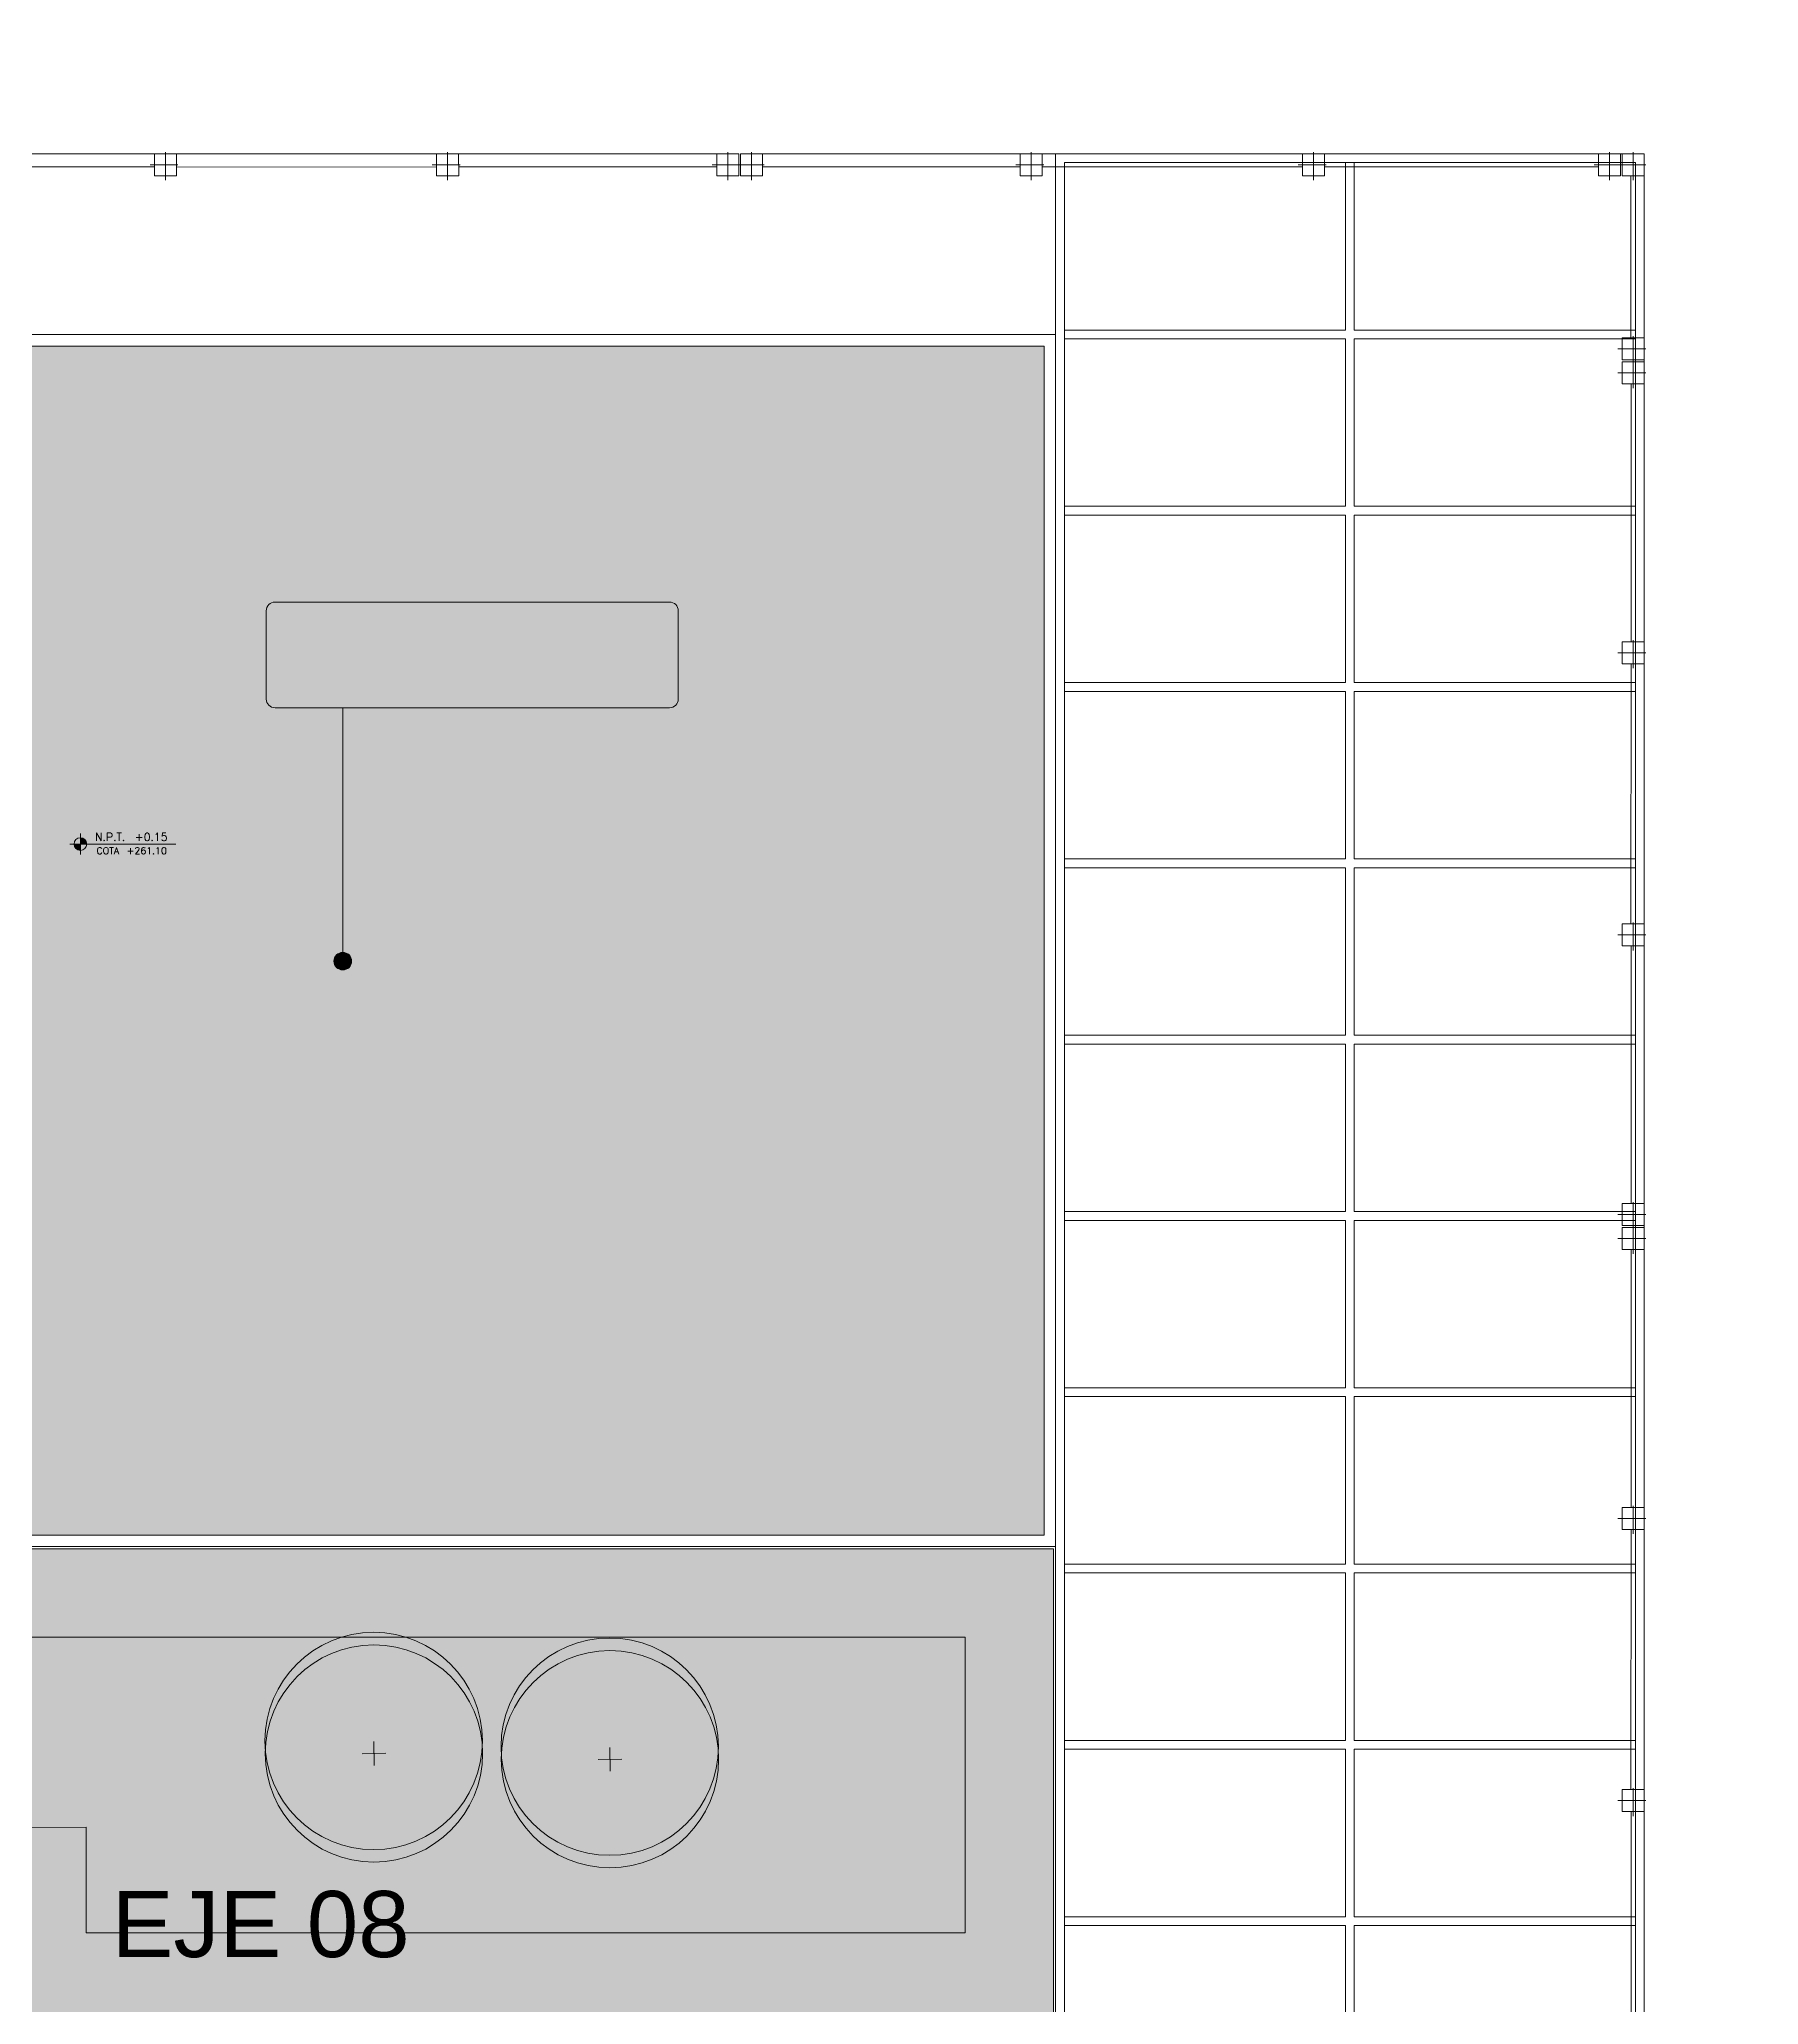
# Model space of a CAD drawing. Header units: metres. Extents: x 349703 to 349913, y 9282546 to 9282694.
# Drawn here: x 349797.83 to 349817.33, y 9282656.54 to 9282678.84 of the extents above; entities that cross this region are included whole.
import ezdxf
from ezdxf.enums import TextEntityAlignment as Align

# ---------------------------------------------------------------- set-up
doc = ezdxf.new("R2010")
doc.units = ezdxf.units.M
doc.header["$LTSCALE"] = 0.25
doc.linetypes.add('DASHDOT', pattern=[3.556, 2.54, -0.508, 0, -0.508])
for name, color, linetype, lineweight in [('AREA-VERDE', 3, 'CONTINUOUS', 9), ('ARQ-FONDO', 253, 'CONTINUOUS', 9), ('COTAS', 94, 'CONTINUOUS', 18), ('EJE-TEXTO', 5, 'CONTINUOUS', 25), ('TRAZO', 2, 'Continuous', 13)]:
    doc.layers.add(name, color=color, linetype=linetype, lineweight=lineweight)
doc.styles.get("Standard").update_dxf_attribs({"font": 'arial.ttf'})
doc.styles.add('TM-DIM', font='romans.shx')

# ---------------------------------------------------------------- blocks, each defined once
blk = doc.blocks.new('CAMINO POZO')
at = {"layer": 'ARQ-FONDO', "lineweight": 0, "elevation": 210.136}
blk.add_lwpolyline([(349942.782, 9282603.742), (349942.903, 9282603.742), (349942.903, 9282602.992), (349947.203, 9282602.992), (349947.203, 9282603.742), (349947.453, 9282603.742), (349947.453, 9282602.992), (349947.867, 9282602.992), (349947.867, 9282677.538), (349941.192, 9282677.538), (349941.192, 9282656.327), (349930.531, 9282656.327), (349930.531, 9282643.117), (349942.778, 9282643.117), (349942.782, 9282603.742)], dxfattribs=at)
blk.add_lwpolyline([(349942.882, 9282603.842), (349943.003, 9282603.842), (349943.003, 9282603.092), (349947.103, 9282603.092), (349947.103, 9282603.842), (349947.553, 9282603.842), (349947.553, 9282603.092), (349947.767, 9282603.092), (349947.767, 9282677.438), (349941.292, 9282677.438), (349941.292, 9282656.227), (349930.631, 9282656.227), (349930.631, 9282643.217), (349942.878, 9282643.217)], close=True, dxfattribs=at)
at = {"layer": 'ARQ-FONDO', "elevation": 210.136}
for points in [[(349941.292, 9282677.438), (349944.479, 9282677.438), (349944.479, 9282675.538), (349941.292, 9282675.538)], [(349944.579, 9282677.438), (349947.767, 9282677.438), (349947.767, 9282675.538), (349944.579, 9282675.538)], [(349941.292, 9282675.438), (349944.479, 9282675.438), (349944.479, 9282673.538), (349941.292, 9282673.538)], [(349944.579, 9282675.438), (349947.767, 9282675.438), (349947.767, 9282673.538), (349944.579, 9282673.538)], [(349941.292, 9282673.438), (349944.479, 9282673.438), (349944.479, 9282671.538), (349941.292, 9282671.538)], [(349944.579, 9282673.438), (349947.767, 9282673.438), (349947.767, 9282671.538), (349944.579, 9282671.538)], [(349941.292, 9282671.438), (349944.479, 9282671.438), (349944.479, 9282669.538), (349941.292, 9282669.538)], [(349944.579, 9282671.438), (349947.767, 9282671.438), (349947.767, 9282669.538), (349944.579, 9282669.538)], [(349941.292, 9282669.438), (349944.479, 9282669.438), (349944.479, 9282667.538), (349941.292, 9282667.538)], [(349944.579, 9282669.438), (349947.767, 9282669.438), (349947.767, 9282667.538), (349944.579, 9282667.538)], [(349941.292, 9282667.438), (349944.479, 9282667.438), (349944.479, 9282665.538), (349941.292, 9282665.538)], [(349944.579, 9282667.438), (349947.767, 9282667.438), (349947.767, 9282665.538), (349944.579, 9282665.538)], [(349941.292, 9282665.438), (349944.479, 9282665.438), (349944.479, 9282663.538), (349941.292, 9282663.538)], [(349944.579, 9282665.438), (349947.767, 9282665.438), (349947.767, 9282663.538), (349944.579, 9282663.538)], [(349941.292, 9282663.438), (349944.479, 9282663.438), (349944.479, 9282661.538), (349941.292, 9282661.538)], [(349944.579, 9282663.438), (349947.767, 9282663.438), (349947.767, 9282661.538), (349944.579, 9282661.538)], [(349941.292, 9282661.438), (349944.479, 9282661.438), (349944.479, 9282659.538), (349941.292, 9282659.538)], [(349944.579, 9282661.438), (349947.767, 9282661.438), (349947.767, 9282659.538), (349944.579, 9282659.538)], [(349941.292, 9282659.438), (349944.479, 9282659.438), (349944.479, 9282657.538), (349941.292, 9282657.538)], [(349944.579, 9282659.438), (349947.767, 9282659.438), (349947.767, 9282657.538), (349944.579, 9282657.538)], [(349941.292, 9282657.438), (349944.479, 9282657.438), (349944.479, 9282655.538), (349941.292, 9282655.538)], [(349944.579, 9282657.438), (349947.767, 9282657.438), (349947.767, 9282655.538), (349944.579, 9282655.538)]]:
    blk.add_lwpolyline(points, close=True, dxfattribs=at)
blk = doc.blocks.new('cp1-flat-2')
at = {"layer": 'ARQ-FONDO', "linetype": 'DASHDOT', "ltscale": 0.5}
for p, q in [((889467.785, -9185120.998), (889467.74, -9185120.651)), ((889467.936, -9185120.802), (889467.589, -9185120.848)), ((889464.639, -9185121.41), (889464.593, -9185121.063)), ((889464.79, -9185121.214), (889464.443, -9185121.259)), ((889461.466, -9185121.825), (889461.42, -9185121.478)), ((889461.617, -9185121.629), (889461.27, -9185121.674)), ((889458.467, -9185122.041), (889458.12, -9185122.086)), ((889458.316, -9185122.237), (889458.27, -9185121.89))]:
    blk.add_line(p, q, dxfattribs=at)
at = {"layer": 'ARQ-FONDO'}
for points in [[(889467.903, -9185120.933), (889467.87, -9185120.685), (889458.153, -9185121.956), (889458.185, -9185122.204), (889458.433, -9185122.171), (889458.42, -9185122.072), (889461.322, -9185121.693), (889461.335, -9185121.792), (889461.583, -9185121.759), (889461.57, -9185121.66), (889464.495, -9185121.278), (889464.508, -9185121.377), (889464.756, -9185121.344), (889464.743, -9185121.245), (889467.642, -9185120.866), (889467.655, -9185120.965)], [(889467.87, -9185120.685), (889467.622, -9185120.717), (889467.655, -9185120.965), (889467.903, -9185120.933)], [(889464.724, -9185121.096), (889464.476, -9185121.129), (889464.508, -9185121.377), (889464.756, -9185121.344)], [(889461.551, -9185121.511), (889461.303, -9185121.544), (889461.335, -9185121.792), (889461.583, -9185121.759)], [(889458.401, -9185121.924), (889458.153, -9185121.956), (889458.185, -9185122.204), (889458.433, -9185122.171)]]:
    blk.add_lwpolyline(points, close=True, dxfattribs=at)
blk = doc.blocks.new('WOID')
at = {"layer": 'ARQ-FONDO', "linetype": 'DASHDOT', "ltscale": 0.5}
for p, q in [((350141.019, 9282677.238, 210.136), (350141.019, 9282677.588, 210.136)), ((350140.844, 9282677.413, 210.136), (350141.194, 9282677.413, 210.136)), ((350141.019, 9282675.149, 210.136), (350141.019, 9282675.499, 210.136)), ((350140.844, 9282675.324, 210.136), (350141.194, 9282675.324, 210.136))]:
    blk.add_line(p, q, dxfattribs=at)
at = {"layer": 'ARQ-FONDO', "elevation": 210.136}
for points in [[(350141.144, 9282677.288), (350141.144, 9282677.538), (350140.894, 9282677.538), (350140.894, 9282677.288)], [(350141.144, 9282675.199), (350141.144, 9282675.449), (350140.894, 9282675.449), (350140.894, 9282675.199)]]:
    blk.add_lwpolyline(points, close=True, dxfattribs=at)
blk.add_lwpolyline([(350140.994, 9282677.538), (350141.144, 9282677.538), (350140.894, 9282677.538), (350140.894, 9282677.288), (350140.994, 9282677.288), (350140.994, 9282675.449), (350140.894, 9282675.449), (350140.894, 9282675.199), (350141.144, 9282675.199), (350141.144, 9282677.538)], dxfattribs=at)
blk = doc.blocks.new('EDWE')
at = {"layer": 'ARQ-FONDO', "linetype": 'DASHDOT', "ltscale": 0.5}
for p, q in [((350129.2, 9282676.891, 210.136), (350129.2, 9282677.241, 210.136)), ((350132.373, 9282676.891, 210.136), (350132.373, 9282677.241, 210.136)), ((350135.573, 9282676.891, 210.136), (350135.573, 9282677.241, 210.136)), ((350138.93, 9282676.891, 210.136), (350138.93, 9282677.241, 210.136)), ((350129.025, 9282677.066, 210.136), (350129.375, 9282677.066, 210.136)), ((350132.198, 9282677.066, 210.136), (350132.548, 9282677.066, 210.136)), ((350135.398, 9282677.066, 210.136), (350135.748, 9282677.066, 210.136)), ((350138.755, 9282677.066, 210.136), (350139.105, 9282677.066, 210.136))]:
    blk.add_line(p, q, dxfattribs=at)
at = {"layer": 'ARQ-FONDO', "elevation": 210.136}
for points in [[(350129.075, 9282676.941), (350129.075, 9282677.191), (350139.055, 9282677.191), (350139.055, 9282676.941), (350138.805, 9282676.941), (350138.805, 9282677.041), (350135.698, 9282677.041), (350135.698, 9282676.941), (350135.448, 9282676.941), (350135.448, 9282677.041), (350132.498, 9282677.041), (350132.498, 9282676.941), (350132.248, 9282676.941), (350132.248, 9282677.041), (350129.325, 9282677.041), (350129.325, 9282676.941)], [(350129.075, 9282677.191), (350129.325, 9282677.191), (350129.325, 9282676.941), (350129.075, 9282676.941)], [(350132.248, 9282677.191), (350132.498, 9282677.191), (350132.498, 9282676.941), (350132.248, 9282676.941)], [(350135.448, 9282677.191), (350135.698, 9282677.191), (350135.698, 9282676.941), (350135.448, 9282676.941)], [(350138.805, 9282677.191), (350139.055, 9282677.191), (350139.055, 9282676.941), (350138.805, 9282676.941)]]:
    blk.add_lwpolyline(points, close=True, dxfattribs=at)
blk = doc.blocks.new('CERCO PERIMETRICO')
at = {"layer": 'ARQ-FONDO', "xscale": -1, "rotation": 7.453784948315611}
blk.add_blockref('cp1-flat-2', (40517.904, 18505569.822, 210.136), dxfattribs=at)
at = {"layer": 'ARQ-FONDO'}
for name, p in [('EDWE', (0, 0.347)), ('WOID', (-1.82, 0))]:
    blk.add_blockref(name, p, dxfattribs=at)
at = {"layer": 'ARQ-FONDO', "rotation": 262.5462150516844}
for p in [(9573031.609, 8973064.027, 210.136), (9573031.609, 8973054.207, 210.136)]:
    blk.add_blockref('cp1-flat-2', p, dxfattribs=at)
blk = doc.blocks.new('ca_arb_plan034')
at = {"layer": 'ARQ-FONDO'}
for p, q in [((19, 0), (-19, 0)), ((0, 19), (0, -19))]:
    blk.add_line(p, q, dxfattribs=at)
for centre in [(0, 20.1), (0, 0)]:
    blk.add_circle(centre, 173.9, dxfattribs=at)
blk = doc.blocks.new('*U591')
h = blk.add_hatch(color=251)
h.paths.add_polyline_path([(0.75, -0.172), (0.75, -0.232), (0.81, -0.232, 0.414214)])
h.paths.add_polyline_path([(0.75, -0.232), (0.69, -0.232, 0.414214), (0.75, -0.292)])
at = {"color": 2}
for p, q in [((0.75, -0.132), (0.75, -0.332)), ((0.65, -0.232), (1.65, -0.232))]:
    blk.add_line(p, q, dxfattribs=at)
blk.add_circle((0.75, -0.232), 0.06, dxfattribs=at)
at = {"color": 2, "style": 'TM-DIM'}
blk.add_text('COTA', height=0.065, rotation=360, dxfattribs=at).set_placement((1.009, -0.328), align=Align.CENTER)
for tag, p, height in [('NIV_P', (0.888, -0.202), 0.075), ('VALOR_P', (1.264, -0.202), 0.075), ('COTA_P', (1.188, -0.328), 0.065)]:
    blk.add_attdef(tag, p, '', height=height, rotation=360, dxfattribs=at)
blk = doc.blocks.new('*U947')
at = {"layer": 'cotas', "true_color": 0x000000}
h = blk.add_hatch(color=18, dxfattribs=at)
h.dxf.hatch_style = 1
edge = h.paths.add_edge_path()
edge.add_arc((2841.421, 1652.807), 0.1, 0, 360)
at = {"layer": 'TRAZO', "color": 18, "true_color": 0x000000}
for p, q in [((2841.421, 1652.707), (2841.421, 1649.933)), ((2840.653, 1649.933), (2845.126, 1649.933)), ((2840.553, 1648.833), (2840.553, 1649.833)), ((2845.226, 1649.833), (2845.226, 1648.833)), ((2840.653, 1648.733), (2845.126, 1648.733))]:
    blk.add_line(p, q, dxfattribs=at)
blk.add_circle((2841.421, 1652.807), 0.1, dxfattribs=at)
for centre, start, end in [((2840.653, 1649.833), 90, 180), ((2845.126, 1649.833), 0, 90), ((2840.653, 1648.833), 180, 270), ((2845.126, 1648.833), 270, 0)]:
    blk.add_arc(centre, 0.1, start, end, dxfattribs=at)

msp = doc.modelspace()

# ---------------------------------------------------------------- hatches: boundary and pattern name
at = {"layer": 'AREA-VERDE', "lineweight": 0, "true_color": 0xc4e4b2, "transparency": 33554597}
h = msp.add_hatch(color=3, dxfattribs=at)
h.dxf.hatch_style = 1
h.paths.add_polyline_path([(349809.225, 9282675.356), (349789.55, 9282675.356), (349789.55, 9282661.867), (349809.225, 9282661.867)])
at = {"layer": 'AREA-VERDE', "lineweight": 0, "true_color": 0xc4e4b2, "transparency": 33554687}
h = msp.add_hatch(color=3, dxfattribs=at)
h.dxf.hatch_style = 1
h.paths.add_polyline_path([(349809.329, 9282661.711), (349789.42, 9282661.711), (349789.42, 9282657.551), (349797.36, 9282657.553), (349797.36, 9282656.356), (349809.329, 9282656.356)])
h.paths.add_polyline_path([(349808.329, 9282660.711), (349808.329, 9282657.356), (349798.36, 9282657.356), (349798.36, 9282658.553), (349790.42, 9282658.551), (349790.42, 9282660.711)], flags=16)
at = {"layer": 'AREA-VERDE', "lineweight": 0, "true_color": 0xc4e4b2, "transparency": 33554610}
h = msp.add_hatch(color=3, dxfattribs=at)
h.dxf.hatch_style = 1
h.paths.add_polyline_path([(349808.329, 9282660.711), (349790.42, 9282660.711), (349790.42, 9282658.551), (349798.36, 9282658.553), (349798.36, 9282657.356), (349808.329, 9282657.356)])

# ---------------------------------------------------------------- linework, layer by layer
at = {"layer": 'ARQ-FONDO', "flags": 128}
msp.add_lwpolyline([(349809.355, 9282675.486), (349809.355, 9282677.538)], dxfattribs=at)
at = {"layer": 'ARQ-FONDO'}
for points in [[(349789.42, 9282675.486), (349809.355, 9282675.486), (349809.355, 9282661.737), (349789.42, 9282661.737)], [(349789.55, 9282675.356), (349809.225, 9282675.356), (349809.225, 9282661.867), (349789.55, 9282661.867)]]:
    msp.add_lwpolyline(points, close=True, dxfattribs=at)
at = {"layer": 'ARQ-FONDO', "flags": 128}
for points in [[(349789.42, 9282661.711), (349789.42, 9282657.551), (349797.36, 9282657.553), (349797.36, 9282656.356), (349809.329, 9282656.356), (349809.329, 9282661.711)], [(349790.42, 9282660.711), (349790.42, 9282658.551), (349798.36, 9282658.553), (349798.36, 9282657.356), (349808.329, 9282657.356), (349808.329, 9282660.711)]]:
    msp.add_lwpolyline(points, close=True, dxfattribs=at)

# ---------------------------------------------------------------- block references
at = {"layer": 'ARQ-FONDO'}
for name, p in [('CERCO PERIMETRICO', (-323.294, 0, -210.136)), ('CAMINO POZO', (-131.837, 0, -210.136))]:
    msp.add_blockref(name, p, dxfattribs=at)
at = {"layer": 'ARQ-FONDO', "xscale": -1, "rotation": 180}
msp.add_blockref('*U947', (346959.849, 9284321.185, 261.5), dxfattribs=at)
at = {"layer": 'ARQ-FONDO', "xscale": 1.199999999999999, "yscale": 1.199999999999999, "zscale": 1.199999999999999}
msp.add_blockref('*U591', (349797.395, 9282669.985, 0), dxfattribs=at).add_auto_attribs({'NIV_P': 'N.P.T.', 'COTA_P': '+261.10', 'VALOR_P': '+0.15'})
at = {"layer": 'ARQ-FONDO', "xscale": -0.007087575391046, "yscale": 0.007087575391046, "zscale": 0.007087575391046, "rotation": 1.053199936490107}
for p in [(349801.623, 9282659.39), (349804.3, 9282659.325)]:
    msp.add_blockref('ca_arb_plan034', p, dxfattribs=at)

# ---------------------------------------------------------------- texts
at = {"layer": 'EJE-TEXTO'}
msp.add_text('EJE 08', height=0.75, dxfattribs=at).set_placement((349798.65, 9282657.08))

doc.saveas('drawing.dxf')
